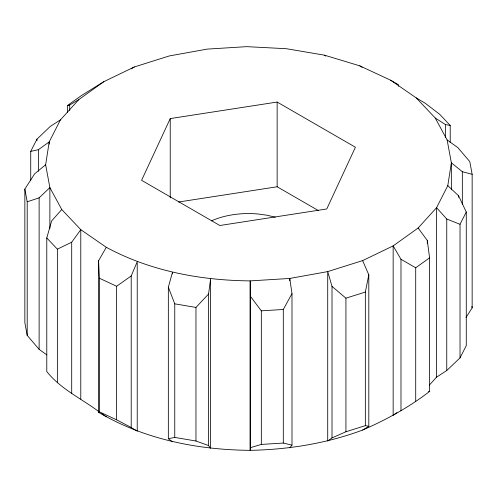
<?xml version="1.0" encoding="UTF-8"?>
<svg xmlns="http://www.w3.org/2000/svg" width="497" height="497" viewBox="0 0 497 497"><rect width="100%" height="100%" fill="white"/><g stroke="black" fill="none" stroke-linecap="round" stroke-linejoin="round"><path stroke-width="0.75" d="M106.271 247.289C150.299 271.076 200.533 280.426 250.215 280.892L250.215 450.344C197.638 449.878 144.192 439.36 98.574 412.293L98.574 260.776L106.271 247.289L80.787 229.664L61.74 209.51L49.874 187.593L45.643 164.768L49.209 141.9L60.429 119.87L78.88 99.53L103.848 81.663L134.37 66.946L169.284 55.95L207.243 49.104L246.785 46.656L286.39 48.712L324.547 55.192L359.772 65.846L390.729 80.259L398.426 84.707L398.426 86.254M208.554 445.548L208.554 294.031L210.61 278.836L210.61 448.288L208.554 445.548L195.967 441.019L174.758 437.416L168.34 438.721L168.34 287.204L172.453 272.356L172.453 273.903M418.12 228.017L427.302 240.461L429.588 257.844L429.588 391.425C409.087 407.267 386.343 419.729 362.63 430.054C326.653 443.448 288.515 449.592 250.215 450.344L250.215 280.892L289.757 278.45L327.716 271.598L362.63 260.602L393.152 245.891L418.12 228.017L436.571 207.678L447.791 185.654L451.357 162.786L447.126 139.955L435.26 118.044L416.213 97.884L390.729 80.259M332.002 437.919L332.002 286.402L327.716 271.598L327.716 441.05L332.002 437.919L345.931 431.756L365.345 425.643L365.345 292.056L368.805 274.81L362.63 260.602M98.623 411.454C81.129 398.426 60.609 388.983 46.78 371.545L46.78 237.957L51.632 220.954L61.74 209.51M131.202 427.488L131.202 275.972L137.228 261.708L137.228 431.154L131.202 427.488L116.627 419.841L99.419 411.827L98.574 412.293M170.235 118.59L141.589 180.312L219.854 225.501L326.765 208.964L355.411 147.236L277.146 102.047L170.235 118.59L170.235 197.924M30.727 180.722L30.727 151.38L36.971 139.135L50.247 126.462L60.429 119.87M429.396 385.038L436.571 377.13L446.753 370.538L460.029 357.865L460.029 224.284L466.273 212.039L458.582 195.806L447.791 185.654M460.029 357.865L466.273 345.62L466.273 212.039M291.994 293.621L291.994 445.138L283.302 443.057L283.302 309.476L291.994 293.621L289.757 278.45L289.757 280.768M46.892 354.914L39.126 349.366L27.205 335.388L24.85 322.696L24.85 189.108L34.666 173.788L45.643 164.768M466.018 317.465L472.15 307.892L472.15 174.304L469.795 161.612L457.874 147.634L447.126 139.955M57.366 382.752L57.366 249.165L71.705 242.201L80.787 229.664L80.787 399.116M289.757 447.896L291.994 445.138M195.967 441.019L195.967 307.438L208.554 294.031M27.205 335.388L27.205 201.801L39.126 197.849L49.874 187.593L49.874 228.601M30.727 151.38L38.418 149.678L49.209 141.9L49.209 144.217M67.412 112.521L67.412 105.575L81.291 95.641L103.848 81.663M415.709 401.359L415.709 267.777L429.588 257.844M396.898 412.659L393.152 415.337L393.152 245.891L400.986 259.304L415.709 267.777M116.627 419.841L116.627 286.26L131.202 275.972M131.283 68.81L134.37 66.946M362.63 430.054L368.805 426.333L368.805 274.81M67.412 105.575L69.698 105.022L78.88 99.53M332.002 286.402L345.931 298.169L365.345 292.056M250.308 447.716L261.323 444.417L283.302 443.057M428.445 391.704L429.588 391.425M178.634 202.012L277.146 186.773L318.447 210.616M250.308 296.2L261.323 310.83L283.302 309.476M168.34 287.204L174.758 303.835L195.967 307.438M435.26 118.044L445.368 124.53L450.22 125.455L450.22 142.446M365.345 425.643L368.805 426.333M275.288 217.195L267.206 215.263L257.968 213.983A60.528 34.945 0 0 0 211.542 220.823M451.357 189.866L451.357 162.786L462.334 171.695L472.15 174.304M436.571 377.13L436.571 207.678L446.753 219.022L460.029 224.284M98.574 260.776L99.419 278.245L116.627 286.26M416.213 97.884L425.295 103.283L439.634 114.248L450.22 125.455M359.772 65.846L362.183 67.312M101.81 413.653L106.271 416.741M324.547 55.192L325.721 56.074M168.34 438.721L172.453 441.808M46.78 237.957L57.366 249.165M471.87 306.394L472.15 307.892M24.85 189.108L27.205 201.801M462.334 171.695L462.334 204.168M458.582 195.806L458.582 197.346M446.753 219.022L446.753 370.538M445.368 124.53L445.368 137.675M427.302 240.461L427.302 243.555M400.986 259.304L400.986 410.82M345.931 298.169L345.931 431.756M277.146 102.047L277.146 186.773M261.323 310.83L261.323 444.417M174.758 303.835L174.758 437.416M99.419 278.245L99.419 411.827M71.705 242.201L71.705 393.717M69.698 105.022L69.698 110.433M39.126 197.849L39.126 349.366M38.418 149.678L38.418 171.328M36.971 139.135L36.971 140.676"/></g></svg>
